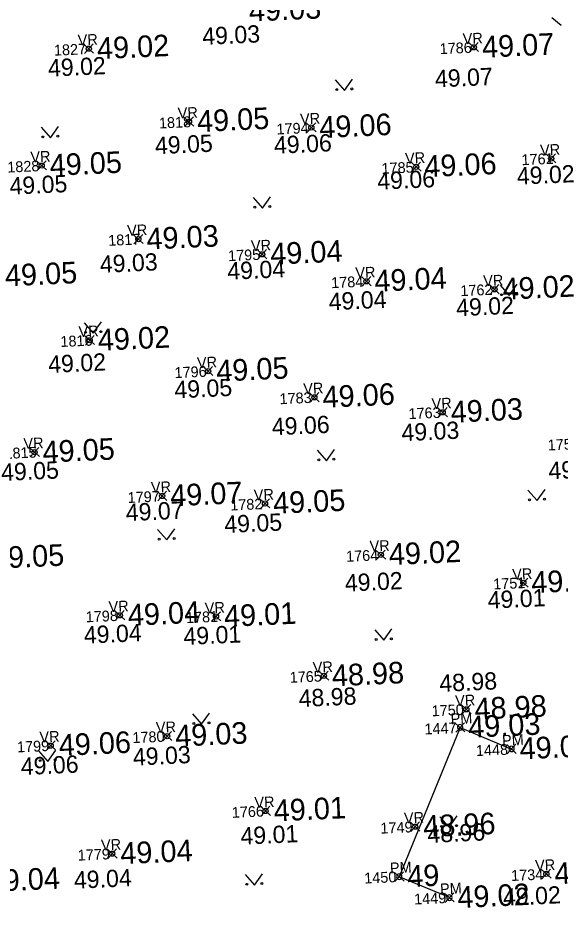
# Model space of a CAD drawing. Extents: x 641142 to 641451, y 6456033 to 6456526.
# Drawn here: x 641300.27 to 641325.36, y 6456324.38 to 6456365.85 of the extents above; entities that cross this region are included whole.
import ezdxf

# ---------------------------------------------------------------- set-up
doc = ezdxf.new("R2010")
doc.units = 0
for name, color, linetype in [('KIHT_3', 7, 'Continuous'), ('KIHT_31', 7, 'Continuous'), ('KIHT_41', 7, 'Continuous'), ('KIHT_49', 7, 'Continuous'), ('KIHT_54', 7, 'Continuous'), ('KIHT_59', 7, 'Continuous'), ('KIHT_62', 7, 'Continuous')]:
    doc.layers.add(name, color=color, linetype=linetype)

# ---------------------------------------------------------------- blocks, each defined once
blk = doc.blocks.new('PM')
at = {"layer": 'KIHT_3'}
for start, end in [(0, 180), (180, 0)]:
    blk.add_arc((0, 0), 0.125, start, end, dxfattribs=at)
blk = doc.blocks.new('VMURU_')
at = {"layer": 'KIHT_41'}
for p, q in [((-0.403, 0.505), (0, 0)), ((0, 0), (0.397, 0.505))]:
    blk.add_line(p, q, dxfattribs=at)
for centre, radius in [((-0.353, 0.055), 0.0428), ((0.347, 0.055), 0.0452)]:
    blk.add_circle(centre, radius, dxfattribs=at)

msp = doc.modelspace()

# ---------------------------------------------------------------- linework, layer by layer
at = {"layer": 'KIHT_3'}
for p, q in [((641320.735, 6456333.015), (641317.92, 6456326.109)), ((641320.735, 6456333.015), (641323.115, 6456332.017)), ((641320.24, 6456325.142), (641317.92, 6456326.109))]:
    msp.add_line(p, q, dxfattribs=at)
at = {"layer": 'KIHT_31'}
msp.add_lwpolyline([(641324.983, 6456365.871), (641325.415, 6456365.513)], dxfattribs=at)
msp.add_open_spline([(641385.743, 6456243.499), (641386.565, 6456243.944), (641389.39, 6456245.815), (641391.689, 6456247.876), (641392.621, 6456251.169), (641394.782, 6456261.483), (641396.594, 6456272.098), (641397.152, 6456277.322), (641396.625, 6456280.965), (641394.377, 6456283.752), (641391.892, 6456284.907), (641387.427, 6456286.555), (641383.974, 6456288.824), (641381.947, 6456292.156), (641379.262, 6456298.042), (641376.552, 6456302.526), (641373.728, 6456305.912), (641373.15, 6456311.152), (641373.401, 6456319.177), (641371.984, 6456322.737), (641370.79, 6456326.84), (641369.304, 6456330.83), (641368.465, 6456334.435), (641368.564, 6456337.342), (641369.173, 6456342.921), (641368.509, 6456344.462), (641366.241, 6456346.611), (641364.499, 6456349.587), (641364.498, 6456350.901), (641365.192, 6456352.599), (641366.974, 6456355.953), (641367.562, 6456358.443), (641366.771, 6456363.31), (641366.928, 6456364.87), (641366.928, 6456364.87), (641366.894, 6456366.883), (641366.352, 6456368.391), (641362.343, 6456371.313), (641351.584, 6456377.225), (641340.987, 6456380.416), (641332.335, 6456383.02), (641326.924, 6456386.304), (641322.348, 6456389.737), (641311.422, 6456395.812)], degree=2, dxfattribs=at)
at = {"layer": 'KIHT_54'}
for p, q in [((641321.152, 6456364.693), (641321.595, 6456364.288)), ((641321.171, 6456364.269), (641321.576, 6456364.712)), ((641303.332, 6456364.626), (641303.775, 6456364.221)), ((641303.351, 6456364.202), (641303.756, 6456364.645)), ((641307.969, 6456361.248), (641308.412, 6456360.843)), ((641307.988, 6456360.824), (641308.393, 6456361.267)), ((641313.628, 6456360.976), (641314.071, 6456360.571)), ((641313.647, 6456360.552), (641314.052, 6456360.995)), ((641324.732, 6456359.543), (641325.174, 6456359.138)), ((641324.751, 6456359.119), (641325.155, 6456359.562)), ((641301.15, 6456359.217), (641301.593, 6456358.812)), ((641301.169, 6456358.793), (641301.574, 6456359.236)), ((641318.485, 6456359.158), (641318.928, 6456358.754)), ((641318.504, 6456358.735), (641318.909, 6456359.177)), ((641305.624, 6456355.815), (641306.067, 6456355.41)), ((641305.643, 6456355.391), (641306.048, 6456355.834)), ((641311.374, 6456354.686), (641311.779, 6456355.129)), ((641311.355, 6456355.11), (641311.798, 6456354.705)), ((641316.2, 6456353.437), (641316.605, 6456353.88)), ((641316.181, 6456353.861), (641316.624, 6456353.456)), ((641322.109, 6456353.49), (641322.552, 6456353.085)), ((641322.128, 6456353.066), (641322.533, 6456353.509)), ((641303.374, 6456351.134), (641303.817, 6456350.73)), ((641303.393, 6456350.711), (641303.798, 6456351.153)), ((641308.854, 6456349.7), (641309.297, 6456349.295)), ((641308.873, 6456349.277), (641309.278, 6456349.719)), ((641313.772, 6456348.493), (641314.214, 6456348.088)), ((641313.791, 6456348.069), (641314.195, 6456348.512)), ((641319.711, 6456347.798), (641320.154, 6456347.393)), ((641319.73, 6456347.374), (641320.135, 6456347.817)), ((641300.821, 6456345.955), (641301.264, 6456345.55)), ((641300.84, 6456345.531), (641301.245, 6456345.974)), ((641306.725, 6456343.928), (641307.168, 6456343.524)), ((641306.744, 6456343.505), (641307.149, 6456343.947)), ((641311.485, 6456343.578), (641311.928, 6456343.173)), ((641311.504, 6456343.154), (641311.909, 6456343.597)), ((641316.851, 6456341.207), (641317.293, 6456340.802)), ((641316.87, 6456340.783), (641317.274, 6456341.226)), ((641323.44, 6456339.91), (641323.883, 6456339.505)), ((641323.459, 6456339.486), (641323.864, 6456339.929)), ((641304.77, 6456338.404), (641305.213, 6456337.999)), ((641304.789, 6456337.98), (641305.194, 6456338.423)), ((641309.219, 6456338.353), (641309.662, 6456337.948)), ((641309.238, 6456337.929), (641309.643, 6456338.372)), ((641314.211, 6456335.602), (641314.654, 6456335.198)), ((641314.23, 6456335.179), (641314.635, 6456335.621)), ((641320.805, 6456334.057), (641321.248, 6456333.652)), ((641320.824, 6456333.633), (641321.229, 6456334.076)), ((641320.514, 6456333.217), (641320.956, 6456332.813)), ((641320.533, 6456332.794), (641320.937, 6456333.236)), ((641306.956, 6456332.816), (641307.399, 6456332.411)), ((641306.975, 6456332.392), (641307.38, 6456332.835)), ((641301.565, 6456332.378), (641302.008, 6456331.973)), ((641301.584, 6456331.954), (641301.989, 6456332.397)), ((641322.894, 6456332.219), (641323.337, 6456331.814)), ((641322.913, 6456331.795), (641323.318, 6456332.238)), ((641311.512, 6456329.35), (641311.955, 6456328.945)), ((641311.531, 6456328.926), (641311.936, 6456329.369)), ((641318.435, 6456328.625), (641318.878, 6456328.22)), ((641318.454, 6456328.201), (641318.859, 6456328.644)), ((641304.416, 6456327.376), (641304.859, 6456326.971)), ((641304.435, 6456326.952), (641304.84, 6456327.395)), ((641317.699, 6456326.311), (641318.142, 6456325.906)), ((641317.718, 6456325.887), (641318.123, 6456326.33)), ((641324.504, 6456326.439), (641324.947, 6456326.034)), ((641324.523, 6456326.015), (641324.928, 6456326.458)), ((641320.019, 6456325.344), (641320.461, 6456324.94)), ((641320.038, 6456324.921), (641320.442, 6456325.363))]:
    msp.add_line(p, q, dxfattribs=at)
at = {"layer": 'KIHT_59'}
for centre in [(641303.553, 6456364.424), (641321.373, 6456364.49), (641308.191, 6456361.046), (641313.85, 6456360.774), (641324.953, 6456359.341), (641301.372, 6456359.015), (641318.706, 6456358.956), (641305.846, 6456355.612), (641311.576, 6456354.908), (641316.402, 6456353.659), (641322.33, 6456353.287), (641303.595, 6456350.932), (641309.076, 6456349.498), (641313.993, 6456348.291), (641319.932, 6456347.596), (641301.042, 6456345.753), (641306.947, 6456343.726), (641311.707, 6456343.376), (641317.072, 6456341.005), (641323.661, 6456339.708), (641304.992, 6456338.202), (641309.44, 6456338.15), (641314.432, 6456335.4), (641321.026, 6456333.855), (641307.177, 6456332.614), (641301.786, 6456332.175), (641311.734, 6456329.148), (641318.657, 6456328.422), (641304.638, 6456327.174), (641324.726, 6456326.237)]:
    msp.add_circle(centre, 0.12, dxfattribs=at)

# ---------------------------------------------------------------- block references
at = {"layer": 'KIHT_3', "rotation": 2.56399}
for p in [(641320.74, 6456333.02), (641323.12, 6456332.02), (641317.92, 6456326.11), (641320.24, 6456325.14)]:
    msp.add_blockref('PM', p, dxfattribs=at)
at = {"layer": 'KIHT_41', "rotation": 2.56399}
for p in [(641315.38, 6456362.49), (641301.78, 6456360.3), (641311.59, 6456357.05), (641323.01, 6456353), (641303.76, 6456351.26), (641314.55, 6456345.36), (641324.3, 6456343.51), (641307.16, 6456341.69), (641317.21, 6456337.05), (641308.77, 6456333.16), (641301.65, 6456331.44), (641320.23, 6456328.4), (641311.22, 6456325.72)]:
    msp.add_blockref('VMURU_', p, dxfattribs=at)

# ---------------------------------------------------------------- texts
for s, p in [(' 49.03', (641310.61, 6456365.66)), (' 49.02', (641303.58, 6456363.92)), (' 49.07', (641321.4, 6456363.99)), (' 49.05', (641308.21, 6456360.55)), (' 49.06', (641313.87, 6456360.27)), (' 49.05', (641301.39, 6456358.52)), (' 49.06', (641318.73, 6456358.46)), (' 49.03', (641305.87, 6456355.11)), (' 49.04', (641311.6, 6456354.41)), (' 49.05', (641299.32, 6456353.41)), (' 49.04', (641316.42, 6456353.16)), (' 49.02', (641322.35, 6456352.79)), (' 49.02', (641303.62, 6456350.43)), (' 49.05', (641309.1, 6456349)), (' 49.06', (641314.02, 6456347.79)), (' 49.03', (641319.95, 6456347.1)), (' 49.05', (641301.06, 6456345.25)), (' 49.07', (641306.97, 6456343.23)), (' 49.05', (641311.73, 6456342.88)), (' 49.05', (641298.72, 6456340.34)), (' 49.02', (641317.09, 6456340.51)), (' 49.01', (641323.68, 6456339.21)), (' 49.04', (641305.01, 6456337.7)), (' 49.01', (641309.46, 6456337.65)), (' 48.98', (641314.45, 6456334.9)), (' 48.98', (641321.05, 6456333.36)), (' 49.03', (641320.76, 6456332.52)), (' 49.03', (641307.2, 6456332.11)), (' 49.06', (641301.81, 6456331.68)), (' 49.02', (641323.14, 6456331.52)), (' 49.01', (641311.76, 6456328.65)), (' 48.96', (641318.68, 6456327.92)), (' 49.04', (641304.66, 6456326.67)), (' 49.04', (641298.52, 6456325.39)), (' 49', (641317.94, 6456325.61)), (' 49.02', (641324.75, 6456325.74)), (' 49.02', (641320.26, 6456324.64))]:
    msp.add_text(s, height=1, rotation=2.564).set_placement(p)
at = {"layer": 'KIHT_49'}
for s, p in [('VR', (641303.05, 6456364.57)), ('VR', (641320.87, 6456364.63)), ('VR', (641307.68, 6456361.19)), ('VR', (641313.34, 6456360.92)), ('VR', (641300.86, 6456359.16)), ('VR', (641324.45, 6456359.48)), ('VR', (641318.2, 6456359.1)), ('VR', (641305.34, 6456355.76)), ('VR', (641311.07, 6456355.05)), ('VR', (641315.9, 6456353.8)), ('VR', (641321.82, 6456353.43)), ('VR', (641303.09, 6456351.08)), ('VR', (641308.57, 6456349.64)), ('VR', (641313.49, 6456348.44)), ('VR', (641319.43, 6456347.74)), ('VR', (641300.54, 6456345.9)), ('VR', (641306.44, 6456343.87)), ('VR', (641311.2, 6456343.52)), ('VR', (641316.56, 6456341.15)), ('VR', (641323.16, 6456339.85)), ('VR', (641304.48, 6456338.35)), ('VR', (641308.93, 6456338.29)), ('VR', (641313.93, 6456335.54)), ('VR', (641320.52, 6456334)), ('PM', (641320.31, 6456333.16)), ('VR', (641306.67, 6456332.76)), ('VR', (641301.28, 6456332.32)), ('PM', (641322.69, 6456332.16)), ('VR', (641311.23, 6456329.29)), ('VR', (641318.15, 6456328.57)), ('VR', (641304.13, 6456327.32)), ('PM', (641317.5, 6456326.26)), ('VR', (641324.22, 6456326.38)), ('PM', (641319.82, 6456325.29))]:
    msp.add_text(s, height=0.5, rotation=2.564, dxfattribs=at).set_placement(p)
at = {"layer": 'KIHT_59'}
for s, p in [('49.03', (641308.82, 6456364.6)), ('49.02', (641301.68, 6456363.13)), ('49.07', (641319.59, 6456362.63)), ('49.05', (641306.63, 6456359.54)), ('49.06', (641312.14, 6456359.56)), ('49.02', (641323.38, 6456358.13)), ('49.05', (641299.9, 6456357.67)), ('49.06', (641316.92, 6456357.9)), ('49.03', (641304.08, 6456354.05)), ('49.04', (641309.98, 6456353.73)), ('49.04', (641314.67, 6456352.32)), ('49.02', (641320.57, 6456352.04)), ('49.02', (641301.69, 6456349.42)), ('49.05', (641307.53, 6456348.24)), ('49.06', (641312.04, 6456346.53)), ('49.03', (641318.04, 6456346.26)), ('49.05', (641299.51, 6456344.42)), ('49.06', (641324.84, 6456344.5)), ('49.07', (641305.28, 6456342.56)), ('49.05', (641309.84, 6456342.01)), ('49.02', (641315.42, 6456339.3)), ('49.01', (641322.03, 6456338.51)), ('49.04', (641303.34, 6456336.89)), ('49.01', (641307.95, 6456336.83)), ('48.98', (641319.79, 6456334.66)), ('48.98', (641313.28, 6456333.96)), ('49.03', (641305.61, 6456331.25)), ('49.06', (641300.42, 6456330.81)), ('48.96', (641319.24, 6456327.67)), ('49.01', (641310.59, 6456327.59)), ('49.04', (641302.88, 6456325.55)), ('49.02', (641322.74, 6456324.76))]:
    msp.add_text(s, height=0.8, rotation=2.564, dxfattribs=at).set_placement(p)
at = {"layer": 'KIHT_62'}
for s, p in [('1827', (641301.95, 6456364.1)), ('1786', (641319.8, 6456364.17)), ('1818', (641306.81, 6456360.73)), ('1794', (641312.25, 6456360.45)), ('1761', (641323.59, 6456359.03)), ('1828', (641299.79, 6456358.69)), ('1785', (641317.11, 6456358.63)), ('1817', (641304.46, 6456355.3)), ('1795', (641310.01, 6456354.59)), ('1784', (641314.78, 6456353.34)), ('1762', (641320.76, 6456352.97)), ('1816', (641302.25, 6456350.62)), ('1796', (641307.53, 6456349.18)), ('1783', (641312.39, 6456347.97)), ('1763', (641318.36, 6456347.28)), ('1815', (641299.66, 6456345.44)), ('1752', (641324.8, 6456345.83)), ('1797', (641305.36, 6456343.4)), ('1782', (641310.11, 6456343.05)), ('1764', (641315.47, 6456340.68)), ('1751', (641322.28, 6456339.4)), ('1798', (641303.42, 6456337.88)), ('1781', (641308.06, 6456337.84)), ('1765', (641312.86, 6456335.08)), ('1750', (641319.43, 6456333.53)), ('1447', (641319.1, 6456332.69)), ('1780', (641305.58, 6456332.29)), ('1799', (641300.24, 6456331.86)), ('1448', (641321.48, 6456331.69)), ('1766', (641310.18, 6456328.83)), ('1749', (641317.06, 6456328.1)), ('1779', (641303.05, 6456326.85)), ('1450', (641316.31, 6456325.79)), ('1734', (641323.11, 6456325.91)), ('1449', (641318.62, 6456324.82))]:
    msp.add_text(s, height=0.5, rotation=2.564, dxfattribs=at).set_placement(p)

doc.saveas('drawing.dxf')
